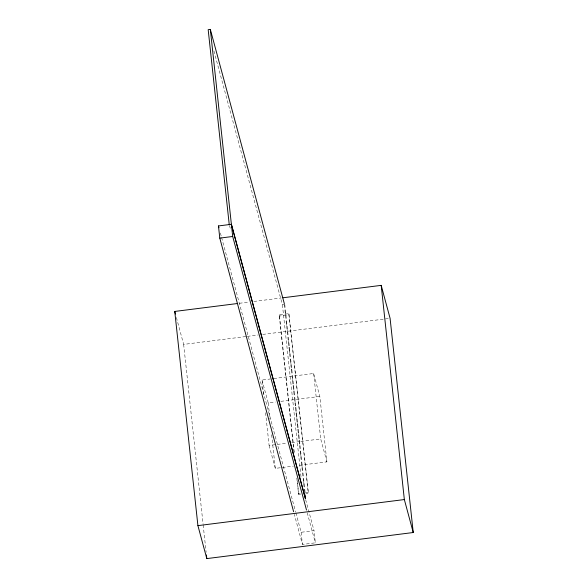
<?xml version="1.0" encoding="UTF-8"?>
<svg xmlns="http://www.w3.org/2000/svg" width="588" height="588" viewBox="0 0 588 588"><rect width="100%" height="100%" fill="white"/><g stroke="black" fill="none" stroke-linecap="round" stroke-linejoin="round"><path stroke-width="0.44" stroke-dasharray="2.94 2.21" d="M239.331 303.29L249.334 302.026M253.876 301.446L281.16 298.006M213.907 50.906L282.424 304.841L283.857 304.657M294.059 452.532L279.175 314.889L288.855 313.669L308.479 493.479L305.841 493.81M279.175 314.889L279.491 316.035L289.164 314.815M176.4 317.513L183.654 344.406L246.401 336.483M247.313 336.365L258.228 334.984M262.77 334.41L389.175 318.446M263.608 394.563L262.035 380.017L270.179 378.988M273.802 378.532L313.639 373.498L319.828 396.43L326.899 461.867L297.925 465.527M262.035 380.017L268.224 402.949L275.463 402.038M280.895 401.347L295.382 399.517M296.286 399.406L319.828 396.43M265.57 412.739L269.106 445.454L287.216 443.168M291.744 442.595L299.887 441.566M300.791 441.448L320.71 438.935L326.899 461.867M269.106 445.454L275.294 468.386L293.405 466.1M296.815 478.059L298.491 493.553L300.248 493.332M305.525 492.663L308.171 492.332L308.479 493.479M298.491 493.553L298.8 494.699L301.438 494.368M295.874 512.802L301.13 532.28L314.029 530.648L315.352 542.827L302.445 544.459L294.323 514.36M305.672 499.66L314.029 530.648M307.223 512.729L315.352 542.827M229.482 225.461L230.672 229.886M220.382 233.024L221.338 236.56M221.58 237.449L295.632 511.913M313.639 373.498L320.71 438.935M288.855 313.669L308.171 492.332M285.459 312.765L285.65 314.587M286.635 323.694L286.834 325.517M287.326 330.074L287.525 331.889M288.51 341.003L288.708 342.819M289.59 351.021L289.788 352.837M290.773 361.951L290.972 363.766M292.64 379.253L292.839 381.075M294.904 400.2L295.103 402.023M296.778 417.502L296.977 419.325M300.718 453.936L300.916 455.759M301.894 464.865L302.092 466.688M303.768 482.167L303.967 483.99M282.424 304.841L301.122 477.89M279.491 316.035L294.265 452.767M297.322 481.028L298.8 494.699M301.13 532.28L302.445 544.459M268.224 402.949L269.988 419.31M271.656 434.76L275.294 468.386M183.654 344.406L203.066 523.967M203.161 524.878L206.123 552.22"/><path stroke-width="0.88" d="M284.335 303.687L210.328 29.4L208.174 29.672L229.239 224.579M293.61 511.7L219.787 238.118L218.471 225.939L231.393 224.307L305.4 498.587M219.787 238.118L232.694 236.486L306.51 510.068M282.975 297.771L381.193 285.364L390.087 318.329L413.239 532.522L206.807 558.6L197.913 525.635L174.761 311.442L237.508 303.518M197.913 525.635L404.346 499.557L413.239 532.522M231.378 224.307L305.429 498.778M218.471 225.939L218.949 227.71M174.761 311.442L175.467 314.043M381.193 285.364L404.346 499.557M284.57 304.569L284.864 307.303M285.158 310.03L285.459 312.765M285.753 315.499L286.047 318.233M286.341 320.96L286.635 323.694M286.937 326.428L287.231 329.162M287.525 331.889L287.819 334.623M288.113 337.358L288.407 340.092M288.708 342.819L289.002 345.553M289.2 347.376L289.59 351.021M289.884 353.748L290.185 356.482M290.479 359.217L290.773 361.951M291.067 364.678L291.361 367.412M291.56 369.235L291.957 372.88M292.251 375.607L292.545 378.341M292.839 381.075L293.133 383.81M293.331 385.625L293.728 389.271M293.926 391.094L294.316 394.739M294.61 397.466L294.904 400.2M295.205 402.934L295.499 405.669M295.698 407.484L296.087 411.13M296.286 412.952L296.683 416.598M296.977 419.325L297.271 422.059M297.469 423.882L297.859 427.527M298.057 429.343L298.454 432.988M298.645 434.811L299.042 438.45M299.241 440.272L299.63 443.918M299.829 445.741L300.123 448.475M300.424 451.202L300.718 453.936M301.012 456.67L301.306 459.404M301.6 462.131L301.894 464.865M302.195 467.6L302.489 470.334M302.783 473.061L303.077 475.795M303.371 478.529L303.673 481.256M303.967 483.99L304.261 486.724M304.555 489.459L304.849 492.185M305.15 494.92L305.444 497.654M210.328 29.4L232.694 236.486M206.417 554.954L206.807 558.6"/></g></svg>
